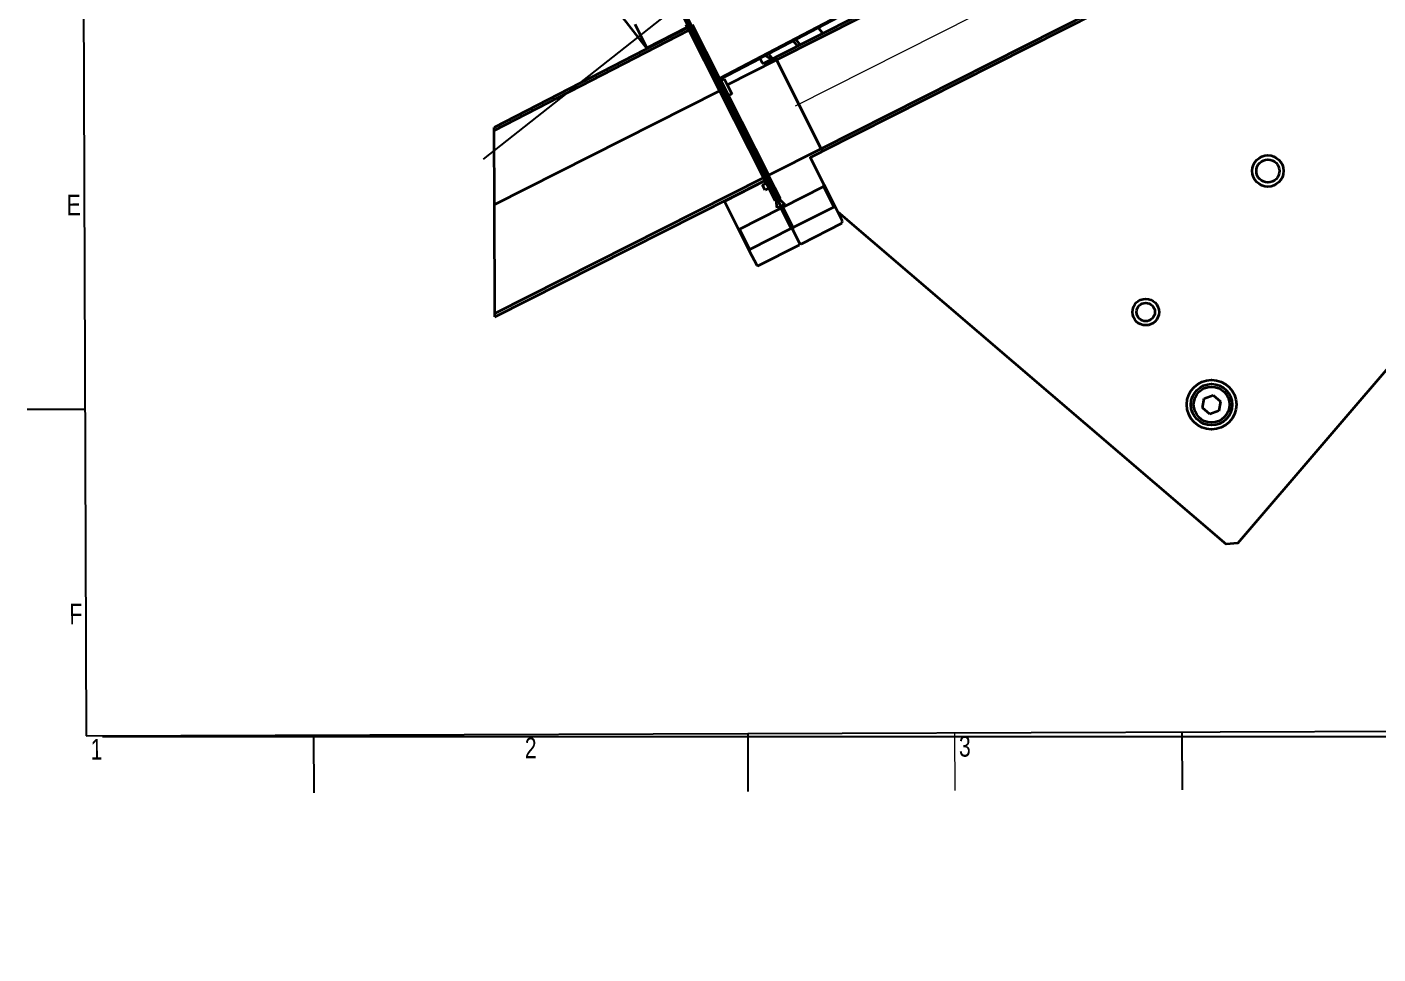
# Model space of a CAD drawing. Header units: millimetres. Extents: x -605 to 8012, y -2292 to 5879.
# Drawn here: x 4228 to 5045, y 1131 to 1692 of the extents above; entities that cross this region are included whole.
import ezdxf

# ---------------------------------------------------------------- set-up
doc = ezdxf.new("R2010")
doc.units = ezdxf.units.MM
doc.header["$LTSCALE"] = 5
doc.layers.get('0').update_dxf_attribs({"lineweight": 25})
doc.layers.add('Arestas Visíveis', color=7, linetype='Continuous', lineweight=35)
doc.layers.add('Legenda', color=7, linetype='Continuous', lineweight=25)
for name, color, linetype, lineweight, true_color in [('Dimensão', 7, 'Continuous', 18, 0x006400), ('Linha de Centro', 7, 'Continuous', 18, 0x0000a0), ('Linha de Centro de Dobras', 7, 'Continuous', 18, 0x0000a0)]:
    doc.layers.add(name, color=color, linetype=linetype, lineweight=lineweight, true_color=true_color)
doc.styles.add('Texto_2_5 - LNLS', font='SwissCL.ttf')
doc.styles.add('Texto_2_5_COTA - LNLS', font='SwissCLI.ttf')
doc.dimstyles.new('PADRAO-LNLS', dxfattribs={"dimscale": 5, "dimtxt": 2.5, "dimasz": 2.5, "dimexe": 1, "dimexo": 1, "dimgap": 0.25, "dimtad": 1, "dimdec": 1, "dimrnd": 1e-08, "dimzin": 0, "dimtxsty": 'Texto_2_5_COTA - LNLS', "dimcen": 0.09, "dimdle": 4, "dimclrd": 98, "dimclre": 98, "dimclrt": 1, "dimadec": 1, "dimazin": 0, "dimtfac": 0.6, "dimtdec": 3, "dimtmove": 0, "dimatfit": 3, "dimfxl": 1, "dimtolj": 1, "dimtzin": 0, "dimlwd": 15, "dimlwe": 15, "dimarcsym": 0})

# ---------------------------------------------------------------- blocks, each defined once
blk = doc.blocks.new('Borders A3')
at = {"layer": 'Legenda'}
for p, q in [((25, 287), (25, 10)), ((25, 49.5), (18, 49.5)), ((25, 10), (410, 10)), ((52.5, 10), (52.5, 3)), ((105, 10), (105, 3)), ((157.5, 10), (157.5, 3))]:
    blk.add_line(p, q, dxfattribs=at)
at = {"layer": 'Linha de Centro de Dobras'}
blk.add_line((130, 10), (130, 3), dxfattribs=at)
at = {"layer": 'Legenda', "color": 236, "true_color": 0x800040, "char_height": 2.5, "style": 'Texto_2_5 - LNLS'}
for s, insert, attachment_point in [('E', (24.6, 74.25), 6), ('F', (24.6, 24.75), 6), ('1', (26.25, 9.64), 2), ('2', (78.75, 9.6), 2), ('3', (131.25, 9.6), 2)]:
    blk.add_mtext(s, dxfattribs=dict(at, insert=insert, attachment_point=attachment_point))
blk = doc.blocks.new('*D29')
at = {"layer": 'Defpoints', "color": 0, "linetype": 'Continuous', "transparency": 16777216}
for p in [(5101.32, 2083.83), (5040.88, 2036.1), (5098.36, 1963.31)]:
    blk.add_point(p, dxfattribs=at)
at = {"layer": 'Dimensão', "color": 98, "linetype": 'Continuous', "lineweight": 15, "transparency": 16777216}
for p, q in [((5093.57, 2093.64), (5085.82, 2103.45)), ((5044.8, 2039.2), (5105.24, 2086.93)), ((5102.28, 1966.41), (5162.72, 2014.14)), ((5166.54, 2001.23), (5174.29, 1991.42)), ((5376.08, 1735.87), (5174.29, 1991.42)), ((5830.08, 1735.87), (5376.08, 1735.87))]:
    blk.add_line(p, q, dxfattribs=at)
at = {"layer": 'Dimensão', "color": 98, "linetype": 'Continuous', "transparency": 16777216}
for points in [[(5095.2, 2094.93), (5091.93, 2092.35), (5101.32, 2083.83)], [(5168.18, 2002.52), (5164.91, 1999.94), (5158.8, 2011.04)]]:
    blk.add_solid(points, dxfattribs=at)
at = {"layer": 'Dimensão', "color": 1, "linetype": 'Continuous', "lineweight": 18, "transparency": 16777216, "insert": (5609.33, 1793.82), "char_height": 500, "attachment_point": 5, "style": 'Texto_2_5_COTA - LNLS'}
blk.add_mtext('\\A1;{\\H12.45;55,7 - (Centro Bloco Laminas e Centro Camara de Vacuo)}', dxfattribs=at)

msp = doc.modelspace()

# ---------------------------------------------------------------- linework, layer by layer
for p, q in [((5040.87693, 2036.10499), (4503.60443, 1611.85017)), ((4273.4571, 1262.61194), (8011.51868, 1262.61194))]:
    msp.add_line(p, q)
at = {"layer": 'Arestas Visíveis'}
for p, q in [((6138.12554, 2410.20131), (4680.2322, 1673.31535)), ((4680.98403, 1671.8279), (6138.13251, 2408.33736)), ((6138.38397, 2341.04893), (4708.12506, 1618.13068)), ((4708.87689, 1616.64322), (6138.39094, 2339.18498)), ((4960.05673, 1379.45679), (5509.14379, 2021.1347)), ((4509.75393, 1798.23748), (4602.2344, 1679.06647)), ((4756.13195, 1718.17986), (4646.51185, 1660.59355)), ((4646.73743, 1660.14726), (4756.36448, 1717.73722)), ((4683.7168, 1583.29065), (4621.61571, 1706.15466)), ((4621.61571, 1706.15466), (4683.7168, 1583.29065)), ((4622.75318, 1701.68743), (4680.79439, 1586.85569)), ((4682.57934, 1587.75789), (4624.53813, 1702.58962)), ((4627.27024, 1691.27267), (4510.37906, 1630.96304)), ((4595.35965, 1693.4439), (4602.57721, 1679.16429)), ((4602.57721, 1679.16429), (4627.12027, 1691.56948)), ((4627.12027, 1691.56948), (4626.36844, 1693.05693)), ((4627.57136, 1690.677), (4627.12027, 1691.56948)), ((4628.0221, 1689.78516), (4627.27024, 1691.27267)), ((4630.04477, 1693.17287), (4646.51185, 1660.59355)), ((4706.1636, 1691.36538), (4708.95343, 1687.83237)), ((4708.95343, 1687.83237), (4706.1636, 1691.36538)), ((4510.38605, 1629.09122), (4628.0221, 1689.78516)), ((4627.57136, 1690.677), (4644.91279, 1656.36784)), ((4628.0221, 1689.78516), (4646.55978, 1653.10924)), ((4691.15368, 1683.48027), (4693.77508, 1680.16055)), ((4692.65467, 1684.26878), (4695.29292, 1680.92773)), ((4602.2344, 1679.06647), (4602.75273, 1678.62294)), ((4602.57721, 1679.16429), (4602.83055, 1678.66309)), ((4676.14375, 1675.59517), (4678.59674, 1672.48872)), ((4671.1608, 1672.78923), (4646.81262, 1659.99849)), ((4651.23487, 1656.79131), (4680.98403, 1671.8279)), ((4671.0856, 1672.93799), (4671.1608, 1672.78923)), ((4672.64455, 1669.8537), (4671.1608, 1672.78923)), ((4679.93471, 1673.16499), (4673.0924, 1669.70657)), ((4680.38257, 1673.01786), (4679.93471, 1673.16499)), ((4680.2322, 1673.31535), (4680.98403, 1671.8279)), ((4680.98403, 1671.8279), (4680.38257, 1673.01786)), ((4708.12506, 1618.13068), (4680.98403, 1671.8279)), ((4680.98403, 1671.8279), (4708.12506, 1618.13068)), ((4646.51185, 1660.59355), (4646.73743, 1660.14726)), ((4646.81262, 1659.99849), (4646.73743, 1660.14726)), ((4646.81262, 1659.99849), (4647.18853, 1659.25476)), ((4647.18853, 1659.25476), (4649.41972, 1660.38251)), ((4647.18853, 1659.25476), (4651.69742, 1650.33415)), ((4652.06922, 1650.3375), (4647.48603, 1659.40513)), ((4649.41972, 1660.38251), (4651.23487, 1656.79131)), ((4510.5532, 1584.36529), (4646.55978, 1653.10924)), ((4644.91279, 1656.36784), (4644.91275, 1656.36782)), ((4645.77907, 1654.65393), (4644.91279, 1656.36784)), ((4645.77903, 1654.65391), (4645.77907, 1654.65393)), ((4645.77907, 1654.65393), (4646.55982, 1653.10926)), ((4646.55982, 1653.10926), (4646.55978, 1653.10924)), ((4646.55982, 1653.10926), (4673.1698, 1600.46269)), ((4651.23487, 1656.79131), (4654.00291, 1651.31488)), ((4651.69742, 1650.33415), (4676.29508, 1601.66886)), ((4654.00291, 1651.31488), (4652.06922, 1650.3375)), ((4676.44221, 1602.11671), (4652.06922, 1650.3375)), ((4510.38605, 1629.09122), (4510.37906, 1630.96304)), ((4510.5532, 1584.36529), (4510.38605, 1629.09122)), ((4708.12506, 1618.13068), (4676.44221, 1602.11671)), ((4708.12506, 1618.13068), (4708.87689, 1616.64322)), ((4708.72652, 1616.94071), (4708.12506, 1618.13068)), ((4709.8225, 1596.2989), (4701.58997, 1612.58658)), ((4701.73709, 1613.03444), (4708.5794, 1616.49285)), ((4708.5794, 1616.49285), (4708.72652, 1616.94071)), ((4676.44221, 1602.11671), (4676.29508, 1601.66886)), ((4676.29508, 1601.66886), (4683.17432, 1588.05862)), ((4673.1698, 1600.46269), (4510.79974, 1518.39344)), ((4510.80671, 1516.52949), (4673.92163, 1598.97523)), ((4674.072, 1598.67774), (4649.52894, 1586.27256)), ((4672.59264, 1596.06254), (4674.82383, 1597.19028)), ((4674.0963, 1593.08762), (4672.59264, 1596.06254)), ((4673.92163, 1598.97523), (4673.1698, 1600.46269)), ((4673.92163, 1598.97523), (4674.072, 1598.67774)), ((4674.82383, 1597.19028), (4674.072, 1598.67774)), ((4676.32749, 1594.21537), (4674.0963, 1593.08762)), ((4674.82383, 1597.19028), (4676.32749, 1594.21537)), ((4680.19941, 1586.55496), (4676.32749, 1594.21537)), ((4684.91164, 1582.77408), (4709.45469, 1595.17926)), ((4709.45469, 1595.17926), (4709.8225, 1596.2989)), ((4709.45469, 1595.17926), (4715.69486, 1582.83339)), ((4716.8145, 1582.46557), (4709.8225, 1596.2989)), ((4649.52894, 1586.27256), (4649.37858, 1586.57005)), ((4649.52894, 1586.27256), (4657.91185, 1569.68739)), ((4680.79439, 1586.85569), (4680.19941, 1586.55496)), ((4681.36257, 1582.10072), (4680.79439, 1586.85569)), ((4683.17432, 1588.05862), (4682.57934, 1587.75789)), ((4682.57934, 1587.75789), (4686.07103, 1584.48059)), ((4510.79974, 1518.39344), (4510.5532, 1584.36529)), ((4658.58363, 1569.4667), (4683.72167, 1582.17261)), ((4683.7168, 1583.29065), (4681.36257, 1582.10072)), ((4686.07103, 1584.48059), (4683.7168, 1583.29065)), ((4683.7168, 1583.29065), (4683.79199, 1583.14189)), ((4683.94236, 1582.8444), (4683.7168, 1583.29065)), ((4683.72167, 1582.17261), (4683.94236, 1582.8444)), ((4683.72167, 1582.17261), (4689.96184, 1569.82674)), ((4683.79199, 1583.14189), (4684.91164, 1582.77408)), ((4690.63363, 1569.60605), (4683.94236, 1582.8444)), ((4691.15181, 1570.4282), (4684.91164, 1582.77408)), ((4715.69486, 1582.83339), (4691.15181, 1570.4282)), ((4716.8145, 1582.46557), (4715.69486, 1582.83339)), ((4720.98716, 1574.21017), (4716.8145, 1582.46557)), ((4718.10231, 1579.91771), (4953.00694, 1378.90862)), ((4657.91185, 1569.68739), (4658.58363, 1569.4667)), ((4657.91185, 1569.68739), (4664.60311, 1556.44904)), ((4664.8238, 1557.12083), (4658.58363, 1569.4667)), ((4689.96184, 1569.82674), (4664.8238, 1557.12083)), ((4690.63363, 1569.60605), (4689.96184, 1569.82674)), ((4695.10702, 1560.75566), (4690.63363, 1569.60605)), ((4691.15181, 1570.4282), (4690.78399, 1569.30856)), ((4690.78399, 1569.30856), (4694.95665, 1561.05316)), ((4696.07629, 1560.68534), (4720.61935, 1573.09052)), ((4720.61935, 1573.09052), (4720.98716, 1574.21017)), ((4669.74829, 1547.37797), (4694.88633, 1560.08388)), ((4694.88633, 1560.08388), (4695.10702, 1560.75566)), ((4694.95665, 1561.05316), (4696.07629, 1560.68534)), ((4664.8238, 1557.12083), (4664.60311, 1556.44904)), ((4664.60311, 1556.44904), (4669.0765, 1547.59865)), ((4669.0765, 1547.59865), (4669.74829, 1547.37797)), ((4510.80671, 1516.52949), (4510.79974, 1518.39344)), ((4938.63478, 1461.40122), (4939.69224, 1467.07705)), ((4939.69224, 1467.07705), (4945.13639, 1468.99918)), ((4945.13639, 1468.99918), (4949.52308, 1465.24547)), ((4949.52308, 1465.24547), (4948.46561, 1459.56964)), ((4943.02146, 1457.64751), (4938.63478, 1461.40122)), ((4948.46561, 1459.56964), (4943.02146, 1457.64751)), ((4960.05673, 1379.45679), (4953.00694, 1378.90862))]:
    msp.add_line(p, q, dxfattribs=at)
for centre, radius in [((4978.13382, 1604.64916), 9.48), ((4978.13382, 1604.64916), 6.98), ((4904.26188, 1519.33071), 8.03917), ((4904.26188, 1519.33071), 5.53917), ((4944.07893, 1463.32334), 15), ((4944.07893, 1463.32334), 12.5), ((4944.07893, 1463.32334), 10.83333)]:
    msp.add_circle(centre, radius, dxfattribs=at)
msp.add_arc((4683.2156, 1686.54543), 15, 232.99230063, 251.03665339, dxfattribs=at)
for points, knots in [([(4673.0924, 1669.70657), (4673.05569, 1669.68802), (4673.00813, 1669.67477), (4672.92609, 1669.66858), (4672.87709, 1669.67454), (4672.79892, 1669.70022), (4672.75593, 1669.72448), (4672.69354, 1669.77812), (4672.6631, 1669.81699), (4672.64455, 1669.8537)], [0.05923850656, 0.05923850656, 0.05923850656, 0.05923850656, 0.06664331928, 0.06664331928, 0.07404813238, 0.07404813238, 0.08145294593, 0.08145294593, 0.08885775986, 0.08885775986, 0.08885775986, 0.08885775986]), ([(4701.58997, 1612.58658), (4701.57141, 1612.6233), (4701.55816, 1612.67085), (4701.55197, 1612.75289), (4701.55794, 1612.8019), (4701.58361, 1612.88006), (4701.60788, 1612.92306), (4701.66151, 1612.98544), (4701.70038, 1613.01588), (4701.73709, 1613.03444)], [0.02961925327, 0.02961925327, 0.02961925327, 0.02961925327, 0.0370240672, 0.0370240672, 0.04442888075, 0.04442888075, 0.05183369385, 0.05183369385, 0.05923850656, 0.05923850656, 0.05923850656, 0.05923850656])]:
    msp.add_open_spline(points, degree=3, knots=knots, dxfattribs=at)
msp.add_open_spline([(4651.69742, 1650.33415), (4651.88383, 1650.33609), (4652.06922, 1650.3375)], degree=2, dxfattribs=at)
at = {"layer": 'Linha de Centro', "linetype": 'Continuous'}
msp.add_line((6140.48942, 2375.82089), (4692.32336, 1643.85154), dxfattribs=at)

# ---------------------------------------------------------------- block references
at = {"xscale": 5, "yscale": 5, "zscale": 5, "rotation": 0.2141206807140088}
msp.add_blockref('Borders A3', (4138.8266, 1212.44256), dxfattribs=at)

# ---------------------------------------------------------------- dimensions: what is measured, and where the dimension line sits
at = {"layer": 'Dimensão', "color": 98, "linetype": 'Continuous', "lineweight": 18, "true_color": 0x006400}
dim = msp.add_linear_dim(base=(5101.31549, 2083.83002), p1=(5098.358, 1963.31148), p2=(5040.87693, 2036.10499), angle=308.2962271, text='{\\H12.45;<> - (Centro Bloco Laminas e Centro Camara de Vacuo)}', dimstyle='PADRAO-LNLS', override={"dimscale": 5, "dimtxt": 100, "dimgap": 10, "dimtih": 1, "dimtoh": 1, "dimdec": 1, "dimlfac": 0.6, "dimpost": '', "dimtol": 0, "dimlim": 0, "dimtp": 0, "dimtm": 0, "dimtdec": 3, "dimtofl": 0, "dimtmove": 1, "dimatfit": 2}, dxfattribs=at)
dim.commit()
dim.dimension.update_dxf_attribs({"geometry": '*D29', "text_midpoint": (5381.54912, 1735.87204), "dimtype": 160})

doc.saveas('drawing.dxf')
